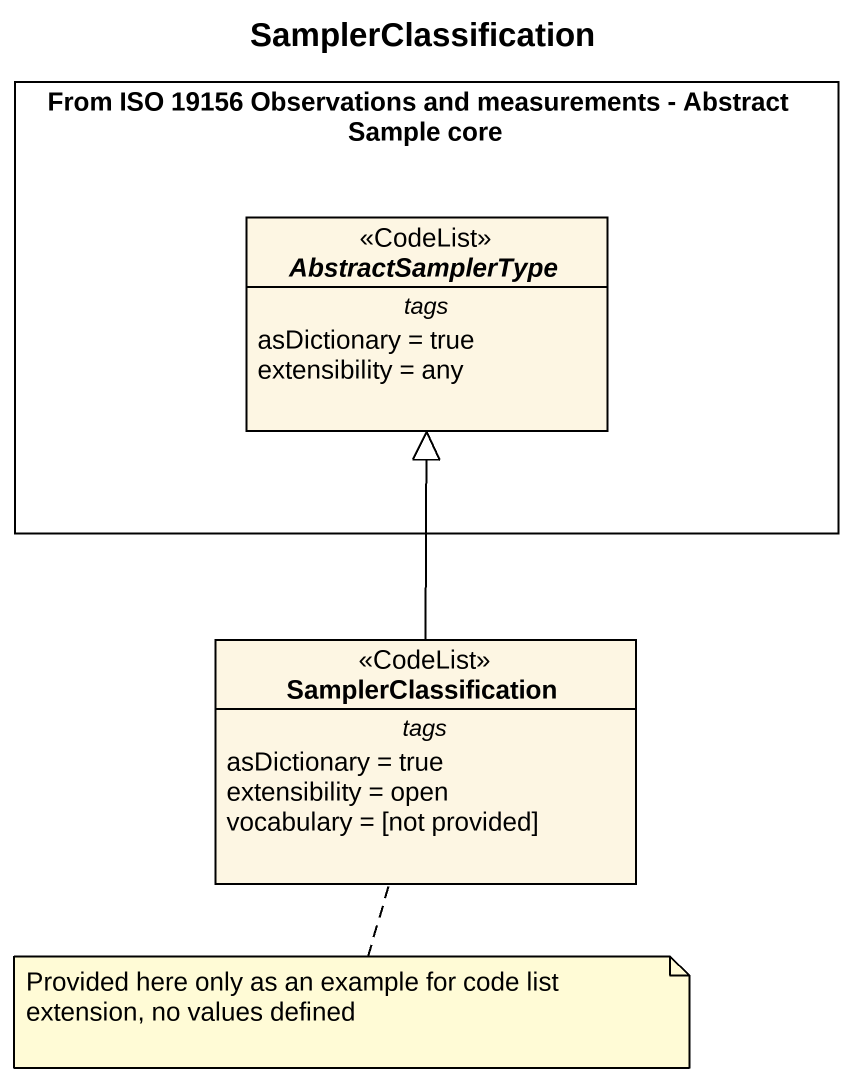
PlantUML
@startuml
title SamplerClassification
hide circle
hide empty members
rectangle "From ISO 19156 Observations and measurements - Abstract Sample core" as From_ISO_19156_Observations #FFFFFF {
  abstract class AbstractSamplerType <<CodeList>> {
    -- tags --
    asDictionary = true
    extensibility = any
  }
}
class SamplerClassification <<CodeList>> {
  -- tags --
  asDictionary = true
  extensibility = open
  vocabulary = [not provided]
}
SamplerClassification -up-|> AbstractSamplerType
note bottom of SamplerClassification : Provided here only as an example for code list extension, no values defined
@enduml
